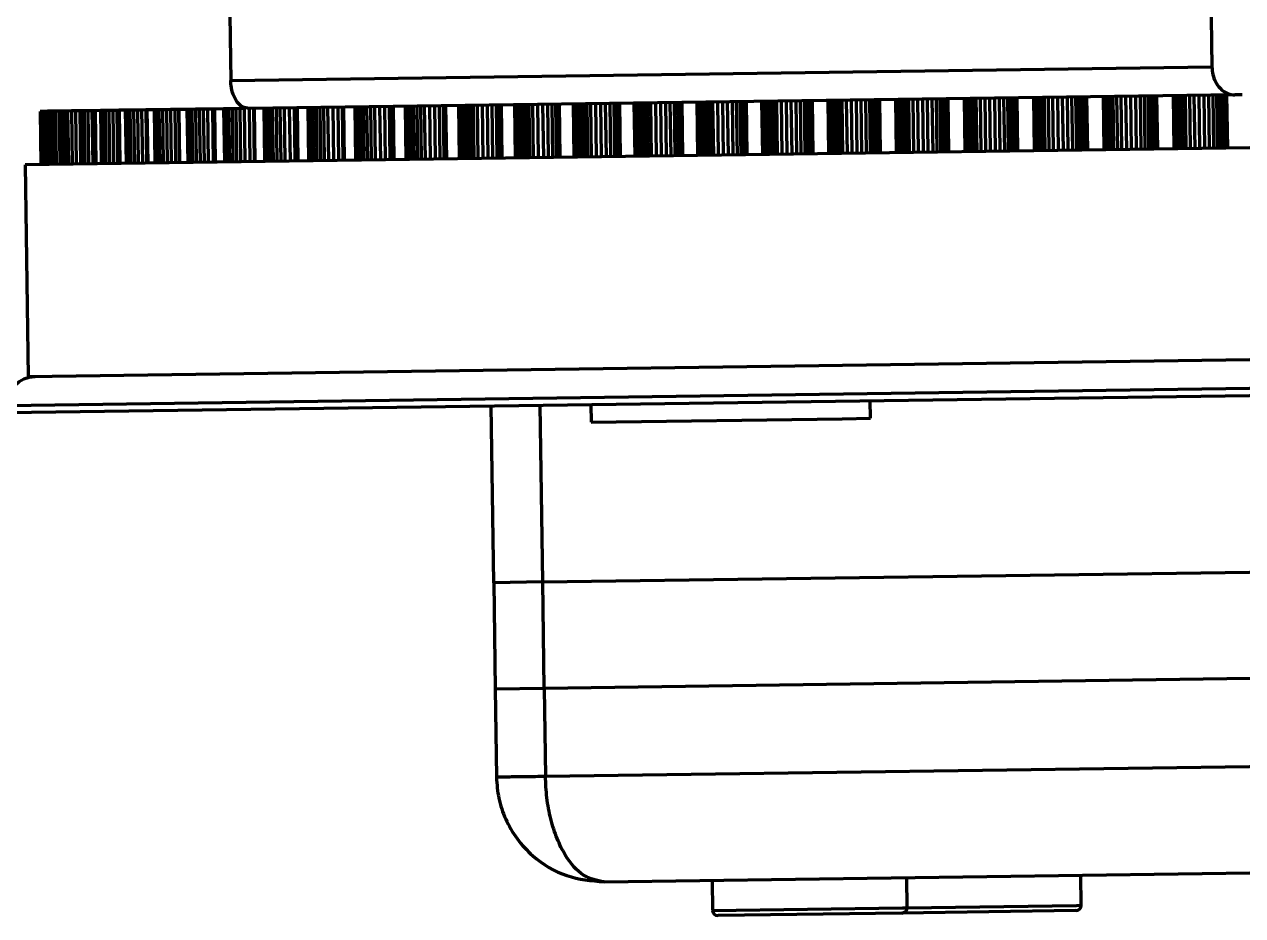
# Model space of a CAD drawing. Header units: millimetres. Extents: x -419 to 9215, y 1224 to 3301.
# Drawn here: x -152.71 to -118.26, y 2624.08 to 2649.28 of the extents above; entities that cross this region are included whole.
import ezdxf

# ---------------------------------------------------------------- set-up
doc = ezdxf.new("R2010")
doc.units = ezdxf.units.MM
doc.layers.add('Net 0.7', color=7, linetype='Continuous', lineweight=70)

msp = doc.modelspace()

# ---------------------------------------------------------------- linework, layer by layer
at = {"layer": 'Net 0.7', "color": 7, "linetype": 'Continuous', "lineweight": 70}
for p, q in [((-119.229, 2655.277), (-119.129, 2648.077)), ((-146.975, 2654.892), (-146.875, 2647.693)), ((-146.875, 2647.693), (-119.129, 2648.077)), ((-118.478, 2647.286), (-146.36, 2646.9)), ((-138.054, 2647.015), (-138.033, 2645.515)), ((-137.919, 2647.017), (-137.898, 2645.517)), ((-137.795, 2647.018), (-137.774, 2645.518)), ((-137.688, 2647.02), (-137.667, 2645.52)), ((-137.635, 2647.021), (-137.614, 2645.521)), ((-137.59, 2647.021), (-137.569, 2645.521)), ((-137.191, 2647.027), (-137.171, 2645.527)), ((-137.115, 2647.028), (-137.094, 2645.528)), ((-137.048, 2647.029), (-137.027, 2645.529)), ((-136.98, 2647.03), (-136.959, 2645.53)), ((-136.897, 2647.031), (-136.876, 2645.531)), ((-136.805, 2647.032), (-136.784, 2645.532)), ((-136.703, 2647.033), (-136.682, 2645.534)), ((-136.562, 2647.035), (-136.541, 2645.536)), ((-136.42, 2647.037), (-136.399, 2645.538)), ((-136.282, 2647.039), (-136.261, 2645.539)), ((-136.154, 2647.041), (-136.134, 2645.541)), ((-136.042, 2647.043), (-136.022, 2645.543)), ((-135.952, 2647.044), (-135.931, 2645.544)), ((-135.933, 2647.044), (-135.912, 2645.544)), ((-135.884, 2647.045), (-135.863, 2645.545)), ((-135.471, 2647.051), (-135.45, 2645.551)), ((-135.394, 2647.052), (-135.373, 2645.552)), ((-135.329, 2647.053), (-135.309, 2645.553)), ((-135.267, 2647.053), (-135.246, 2645.554)), ((-135.188, 2647.054), (-135.167, 2645.555)), ((-135.101, 2647.056), (-135.08, 2645.556)), ((-135.003, 2647.057), (-134.982, 2645.557)), ((-134.865, 2647.059), (-134.844, 2645.559)), ((-134.723, 2647.061), (-134.702, 2645.561)), ((-134.584, 2647.063), (-134.564, 2645.563)), ((-134.453, 2647.065), (-134.433, 2645.565)), ((-134.336, 2647.066), (-134.316, 2645.566)), ((-134.239, 2647.068), (-134.218, 2645.568)), ((-134.173, 2647.069), (-134.152, 2645.569)), ((-134.171, 2647.069), (-134.15, 2645.569)), ((-134.118, 2647.069), (-134.097, 2645.569)), ((-133.692, 2647.075), (-133.671, 2645.575)), ((-133.614, 2647.076), (-133.593, 2645.576)), ((-133.553, 2647.077), (-133.532, 2645.577)), ((-133.496, 2647.078), (-133.475, 2645.578)), ((-133.422, 2647.079), (-133.402, 2645.579)), ((-133.34, 2647.08), (-133.32, 2645.58)), ((-133.247, 2647.081), (-133.226, 2645.582)), ((-133.112, 2647.083), (-133.091, 2645.583)), ((-132.972, 2647.085), (-132.951, 2645.585)), ((-132.832, 2647.087), (-132.811, 2645.587)), ((-132.698, 2647.089), (-132.677, 2645.589)), ((-132.577, 2647.091), (-132.556, 2645.591)), ((-132.473, 2647.092), (-132.452, 2645.592)), ((-132.393, 2647.093), (-132.372, 2645.593)), ((-132.363, 2647.094), (-132.342, 2645.594)), ((-132.356, 2647.094), (-132.335, 2645.594)), ((-132.299, 2647.095), (-132.279, 2645.595)), ((-131.862, 2647.101), (-131.841, 2645.601)), ((-131.784, 2647.102), (-131.763, 2645.602)), ((-131.726, 2647.102), (-131.705, 2645.603)), ((-131.674, 2647.103), (-131.654, 2645.603)), ((-131.607, 2647.104), (-131.586, 2645.604)), ((-131.53, 2647.105), (-131.509, 2645.605)), ((-131.441, 2647.106), (-131.42, 2645.607)), ((-131.31, 2647.108), (-131.289, 2645.608)), ((-131.172, 2647.11), (-131.151, 2645.61)), ((-131.032, 2647.112), (-131.011, 2645.612)), ((-130.896, 2647.114), (-130.875, 2645.614)), ((-130.77, 2647.116), (-130.749, 2645.616)), ((-130.661, 2647.117), (-130.64, 2645.617)), ((-130.573, 2647.118), (-130.553, 2645.619)), ((-130.512, 2647.119), (-130.492, 2645.619)), ((-130.507, 2647.119), (-130.486, 2645.62)), ((-130.495, 2647.12), (-130.474, 2645.62)), ((-130.435, 2647.12), (-130.414, 2645.621)), ((-129.988, 2647.127), (-129.967, 2645.627)), ((-129.91, 2647.128), (-129.89, 2645.628)), ((-129.856, 2647.128), (-129.835, 2645.629)), ((-129.81, 2647.129), (-129.789, 2645.629)), ((-129.748, 2647.13), (-129.728, 2645.63)), ((-129.677, 2647.131), (-129.656, 2645.631)), ((-129.593, 2647.132), (-129.573, 2645.632)), ((-129.467, 2647.134), (-129.446, 2645.634)), ((-129.331, 2647.136), (-129.31, 2645.636)), ((-129.191, 2647.138), (-129.17, 2645.638)), ((-129.053, 2647.14), (-129.033, 2645.64)), ((-128.924, 2647.141), (-128.904, 2645.641)), ((-128.81, 2647.143), (-128.789, 2645.643)), ((-128.715, 2647.144), (-128.695, 2645.644)), ((-128.646, 2647.145), (-128.625, 2645.645)), ((-128.619, 2647.146), (-128.598, 2645.646)), ((-128.612, 2647.146), (-128.591, 2645.646)), ((-128.595, 2647.146), (-128.574, 2645.646)), ((-128.533, 2647.147), (-128.512, 2645.647)), ((-128.077, 2647.153), (-128.056, 2645.653)), ((-128, 2647.154), (-127.98, 2645.654)), ((-127.95, 2647.155), (-127.929, 2645.655)), ((-127.91, 2647.155), (-127.889, 2645.656)), ((-127.854, 2647.156), (-127.834, 2645.656)), ((-127.789, 2647.157), (-127.768, 2645.657)), ((-127.711, 2647.158), (-127.69, 2645.658)), ((-127.589, 2647.16), (-127.568, 2645.66)), ((-127.456, 2647.162), (-127.435, 2645.662)), ((-127.317, 2647.164), (-127.296, 2645.664)), ((-127.178, 2647.166), (-127.157, 2645.666)), ((-127.046, 2647.167), (-127.025, 2645.668)), ((-126.927, 2647.169), (-126.906, 2645.669)), ((-126.826, 2647.17), (-126.805, 2645.671)), ((-126.748, 2647.171), (-126.728, 2645.672)), ((-126.714, 2647.172), (-126.693, 2645.672)), ((-126.692, 2647.172), (-126.672, 2645.672)), ((-126.686, 2647.172), (-126.665, 2645.672)), ((-126.665, 2647.173), (-126.644, 2645.673)), ((-126.599, 2647.174), (-126.579, 2645.674)), ((-126.138, 2647.18), (-126.117, 2645.68)), ((-126.062, 2647.181), (-126.041, 2645.681)), ((-126.015, 2647.182), (-125.994, 2645.682)), ((-125.981, 2647.182), (-125.96, 2645.682)), ((-125.932, 2647.183), (-125.912, 2645.683)), ((-125.873, 2647.184), (-125.852, 2645.684)), ((-125.8, 2647.185), (-125.78, 2645.685)), ((-125.684, 2647.186), (-125.663, 2645.686)), ((-125.554, 2647.188), (-125.533, 2645.688)), ((-125.417, 2647.19), (-125.396, 2645.69)), ((-125.278, 2647.192), (-125.257, 2645.692)), ((-125.143, 2647.194), (-125.122, 2645.694)), ((-125.019, 2647.195), (-124.998, 2645.696)), ((-124.912, 2647.197), (-124.891, 2645.697)), ((-124.827, 2647.198), (-124.806, 2645.698)), ((-124.785, 2647.199), (-124.765, 2645.699)), ((-124.757, 2647.199), (-124.736, 2645.699)), ((-124.741, 2647.199), (-124.72, 2645.699)), ((-124.737, 2647.199), (-124.716, 2645.7)), ((-124.711, 2647.2), (-124.69, 2645.7)), ((-124.643, 2647.201), (-124.622, 2645.701)), ((-124.177, 2647.207), (-124.156, 2645.707)), ((-124.102, 2647.208), (-124.082, 2645.708)), ((-124.06, 2647.209), (-124.039, 2645.709)), ((-124.032, 2647.209), (-124.011, 2645.709)), ((-123.99, 2647.21), (-123.969, 2645.71)), ((-123.936, 2647.21), (-123.916, 2645.711)), ((-123.87, 2647.211), (-123.849, 2645.712)), ((-123.76, 2647.213), (-123.739, 2645.713)), ((-123.634, 2647.215), (-123.613, 2645.715)), ((-123.498, 2647.217), (-123.478, 2645.717)), ((-123.359, 2647.218), (-123.338, 2645.719)), ((-123.222, 2647.22), (-123.202, 2645.721)), ((-123.095, 2647.222), (-123.074, 2645.722)), ((-122.982, 2647.224), (-122.961, 2645.724)), ((-122.89, 2647.225), (-122.869, 2645.725)), ((-122.841, 2647.226), (-122.82, 2645.726)), ((-122.806, 2647.226), (-122.785, 2645.726)), ((-122.782, 2647.226), (-122.761, 2645.727)), ((-122.772, 2647.227), (-122.751, 2645.727)), ((-122.741, 2647.227), (-122.72, 2645.727)), ((-122.671, 2647.228), (-122.65, 2645.728)), ((-122.203, 2647.235), (-122.182, 2645.735)), ((-122.13, 2647.236), (-122.109, 2645.736)), ((-122.091, 2647.236), (-122.07, 2645.736)), ((-122.07, 2647.236), (-122.049, 2645.736)), ((-122.034, 2647.237), (-122.014, 2645.737)), ((-121.987, 2647.237), (-121.967, 2645.738)), ((-121.928, 2647.238), (-121.907, 2645.738)), ((-121.823, 2647.24), (-121.803, 2645.74)), ((-121.702, 2647.241), (-121.681, 2645.742)), ((-121.569, 2647.243), (-121.548, 2645.743)), ((-121.43, 2647.245), (-121.409, 2645.745)), ((-121.292, 2647.247), (-121.271, 2645.747)), ((-121.161, 2647.249), (-121.14, 2645.749)), ((-121.043, 2647.251), (-121.022, 2645.751)), ((-120.944, 2647.252), (-120.923, 2645.752)), ((-120.888, 2647.253), (-120.868, 2645.753)), ((-120.846, 2647.253), (-120.825, 2645.753)), ((-120.816, 2647.254), (-120.795, 2645.754)), ((-120.799, 2647.254), (-120.778, 2645.754)), ((-120.764, 2647.254), (-120.743, 2645.755)), ((-120.692, 2647.255), (-120.671, 2645.756)), ((-120.223, 2647.262), (-120.202, 2645.762)), ((-120.151, 2647.263), (-120.13, 2645.763)), ((-120.117, 2647.263), (-120.096, 2645.764)), ((-120.102, 2647.264), (-120.082, 2645.764)), ((-120.074, 2647.264), (-120.053, 2645.764)), ((-120.034, 2647.265), (-120.013, 2645.765)), ((-119.98, 2647.265), (-119.96, 2645.765)), ((-119.883, 2647.267), (-119.862, 2645.767)), ((-119.766, 2647.268), (-119.746, 2645.768)), ((-119.636, 2647.27), (-119.616, 2645.77)), ((-119.499, 2647.272), (-119.478, 2645.772)), ((-119.36, 2647.274), (-119.339, 2645.774)), ((-119.226, 2647.276), (-119.205, 2645.776)), ((-119.103, 2647.277), (-119.082, 2645.778)), ((-118.997, 2647.279), (-118.976, 2645.779)), ((-118.935, 2647.28), (-118.914, 2645.78)), ((-118.886, 2647.28), (-118.866, 2645.781)), ((-118.849, 2647.281), (-118.828, 2645.781)), ((-118.826, 2647.281), (-118.805, 2645.781)), ((-118.786, 2647.282), (-118.765, 2645.782)), ((-118.713, 2647.283), (-118.692, 2645.783)), ((-118.276, 2647.289), (-118.478, 2647.286)), ((-152.264, 2646.818), (-152.243, 2645.318)), ((-152.259, 2646.818), (-152.264, 2646.818)), ((-152.259, 2646.818), (-152.239, 2645.318)), ((-152.229, 2646.818), (-152.259, 2646.818)), ((-152.198, 2646.819), (-152.229, 2646.818)), ((-152.229, 2646.818), (-152.209, 2645.318)), ((-152.198, 2646.819), (-152.178, 2645.319)), ((-152.165, 2646.819), (-152.198, 2646.819)), ((-152.13, 2646.82), (-152.165, 2646.819)), ((-152.165, 2646.819), (-152.144, 2645.319)), ((-152.057, 2646.821), (-152.13, 2646.82)), ((-152.13, 2646.82), (-152.109, 2645.32)), ((-152.057, 2646.821), (-152.036, 2645.321)), ((-152.009, 2646.821), (-152.057, 2646.821)), ((-151.946, 2646.822), (-152.009, 2646.821)), ((-152.009, 2646.821), (-151.988, 2645.321)), ((-151.907, 2646.823), (-151.946, 2646.822)), ((-151.946, 2646.822), (-151.925, 2645.322)), ((-151.832, 2646.824), (-151.907, 2646.823)), ((-151.907, 2646.823), (-151.886, 2645.323)), ((-151.727, 2646.825), (-151.832, 2646.824)), ((-151.832, 2646.824), (-151.811, 2645.324)), ((-151.696, 2646.826), (-151.727, 2646.825)), ((-151.727, 2646.825), (-151.707, 2645.325)), ((-151.604, 2646.827), (-151.696, 2646.826)), ((-151.696, 2646.826), (-151.675, 2645.326)), ((-151.561, 2646.828), (-151.604, 2646.827)), ((-151.604, 2646.827), (-151.583, 2645.327)), ((-151.485, 2646.829), (-151.561, 2646.828)), ((-151.561, 2646.828), (-151.54, 2645.328)), ((-151.38, 2646.83), (-151.485, 2646.829)), ((-151.485, 2646.829), (-151.464, 2645.329)), ((-151.266, 2646.832), (-151.38, 2646.83)), ((-151.38, 2646.83), (-151.359, 2645.33)), ((-151.266, 2646.832), (-151.245, 2645.332)), ((-151.261, 2646.832), (-151.266, 2646.832)), ((-151.14, 2646.833), (-151.261, 2646.832)), ((-151.261, 2646.832), (-151.24, 2645.332)), ((-151.093, 2646.834), (-151.14, 2646.833)), ((-151.14, 2646.833), (-151.119, 2645.333)), ((-151.016, 2646.835), (-151.093, 2646.834)), ((-151.093, 2646.834), (-151.073, 2645.334)), ((-150.912, 2646.837), (-151.016, 2646.835)), ((-151.016, 2646.835), (-150.995, 2645.335)), ((-150.797, 2646.838), (-150.912, 2646.837)), ((-150.912, 2646.837), (-150.891, 2645.337)), ((-150.705, 2646.839), (-150.797, 2646.838)), ((-150.797, 2646.838), (-150.776, 2645.338)), ((-150.556, 2646.841), (-150.705, 2646.839)), ((-150.705, 2646.839), (-150.685, 2645.34)), ((-150.506, 2646.842), (-150.556, 2646.841)), ((-150.556, 2646.841), (-150.536, 2645.342)), ((-150.428, 2646.843), (-150.506, 2646.842)), ((-150.506, 2646.842), (-150.485, 2645.342)), ((-150.324, 2646.845), (-150.428, 2646.843)), ((-150.428, 2646.843), (-150.407, 2645.343)), ((-150.21, 2646.846), (-150.324, 2646.845)), ((-150.324, 2646.845), (-150.304, 2645.345)), ((-150.095, 2646.848), (-150.21, 2646.846)), ((-150.21, 2646.846), (-150.189, 2645.346)), ((-150.032, 2646.849), (-150.095, 2646.848)), ((-150.095, 2646.848), (-150.075, 2645.348)), ((-149.855, 2646.851), (-150.032, 2646.849)), ((-150.032, 2646.849), (-150.011, 2645.349)), ((-149.801, 2646.852), (-149.855, 2646.851)), ((-149.855, 2646.851), (-149.834, 2645.351)), ((-149.722, 2646.853), (-149.801, 2646.852)), ((-149.801, 2646.852), (-149.78, 2645.352)), ((-149.62, 2646.854), (-149.722, 2646.853)), ((-149.722, 2646.853), (-149.701, 2645.353)), ((-149.506, 2646.856), (-149.62, 2646.854)), ((-149.62, 2646.854), (-149.599, 2645.355)), ((-149.392, 2646.858), (-149.506, 2646.856)), ((-149.506, 2646.856), (-149.486, 2645.356)), ((-149.273, 2646.859), (-149.392, 2646.858)), ((-149.392, 2646.858), (-149.371, 2645.358)), ((-149.247, 2646.86), (-149.273, 2646.859)), ((-149.273, 2646.859), (-149.253, 2645.359)), ((-149.247, 2646.86), (-149.226, 2645.36)), ((-149.242, 2646.86), (-149.247, 2646.86)), ((-149.039, 2646.862), (-149.242, 2646.86)), ((-149.242, 2646.86), (-149.222, 2645.36)), ((-148.981, 2646.863), (-149.039, 2646.862)), ((-149.039, 2646.862), (-149.018, 2645.363)), ((-148.902, 2646.864), (-148.981, 2646.863)), ((-148.981, 2646.863), (-148.96, 2645.363)), ((-148.802, 2646.866), (-148.902, 2646.864)), ((-148.902, 2646.864), (-148.881, 2645.365)), ((-148.689, 2646.867), (-148.802, 2646.866)), ((-148.802, 2646.866), (-148.781, 2645.366)), ((-148.575, 2646.869), (-148.689, 2646.867)), ((-148.689, 2646.867), (-148.669, 2645.367)), ((-148.456, 2646.871), (-148.575, 2646.869)), ((-148.575, 2646.869), (-148.554, 2645.369)), ((-148.35, 2646.872), (-148.456, 2646.871)), ((-148.456, 2646.871), (-148.436, 2645.371)), ((-148.35, 2646.872), (-148.329, 2645.372)), ((-148.341, 2646.872), (-148.35, 2646.872)), ((-148.111, 2646.875), (-148.341, 2646.872)), ((-148.341, 2646.872), (-148.32, 2645.372)), ((-148.05, 2646.876), (-148.111, 2646.875)), ((-148.111, 2646.875), (-148.09, 2645.375)), ((-147.971, 2646.877), (-148.05, 2646.876)), ((-148.05, 2646.876), (-148.029, 2645.376)), ((-147.873, 2646.879), (-147.971, 2646.877)), ((-147.971, 2646.877), (-147.95, 2645.377)), ((-147.762, 2646.88), (-147.873, 2646.879)), ((-147.873, 2646.879), (-147.853, 2645.379)), ((-147.649, 2646.882), (-147.762, 2646.88)), ((-147.762, 2646.88), (-147.741, 2645.38)), ((-147.53, 2646.883), (-147.649, 2646.882)), ((-147.649, 2646.882), (-147.628, 2645.382)), ((-147.386, 2646.885), (-147.53, 2646.883)), ((-147.53, 2646.883), (-147.509, 2645.384)), ((-147.344, 2646.886), (-147.386, 2646.885)), ((-147.386, 2646.885), (-147.366, 2645.386)), ((-147.344, 2646.886), (-147.323, 2645.386)), ((-147.33, 2646.886), (-147.344, 2646.886)), ((-147.075, 2646.89), (-147.33, 2646.886)), ((-147.33, 2646.886), (-147.309, 2645.386)), ((-147.011, 2646.891), (-147.075, 2646.89)), ((-147.075, 2646.89), (-147.054, 2645.39)), ((-146.933, 2646.892), (-147.011, 2646.891)), ((-147.011, 2646.891), (-146.99, 2645.391)), ((-146.837, 2646.893), (-146.933, 2646.892)), ((-146.933, 2646.892), (-146.912, 2645.392)), ((-146.728, 2646.895), (-146.837, 2646.893)), ((-146.837, 2646.893), (-146.817, 2645.393)), ((-146.616, 2646.896), (-146.728, 2646.895)), ((-146.728, 2646.895), (-146.708, 2645.395)), ((-146.498, 2646.898), (-146.616, 2646.896)), ((-146.616, 2646.896), (-146.595, 2645.396)), ((-146.498, 2646.898), (-146.477, 2645.398)), ((-146.353, 2646.9), (-146.332, 2645.4)), ((-146.233, 2646.901), (-146.212, 2645.402)), ((-146.214, 2646.902), (-146.193, 2645.402)), ((-145.935, 2646.906), (-145.914, 2645.406)), ((-145.869, 2646.906), (-145.848, 2645.407)), ((-145.791, 2646.907), (-145.77, 2645.408)), ((-145.699, 2646.909), (-145.678, 2645.409)), ((-145.592, 2646.91), (-145.571, 2645.41)), ((-145.481, 2646.912), (-145.461, 2645.412)), ((-145.364, 2646.913), (-145.343, 2645.414)), ((-145.218, 2646.915), (-145.197, 2645.416)), ((-145.083, 2646.917), (-145.062, 2645.417)), ((-145.022, 2646.918), (-145.001, 2645.418)), ((-144.998, 2646.918), (-144.977, 2645.419)), ((-144.696, 2646.923), (-144.675, 2645.423)), ((-144.627, 2646.924), (-144.606, 2645.424)), ((-144.55, 2646.925), (-144.53, 2645.425)), ((-144.461, 2646.926), (-144.44, 2645.426)), ((-144.357, 2646.927), (-144.337, 2645.428)), ((-144.249, 2646.929), (-144.228, 2645.429)), ((-144.133, 2646.93), (-144.112, 2645.431)), ((-143.986, 2646.933), (-143.965, 2645.433)), ((-143.849, 2646.934), (-143.828, 2645.435)), ((-143.726, 2646.936), (-143.705, 2645.436)), ((-143.714, 2646.936), (-143.694, 2645.436)), ((-143.686, 2646.937), (-143.665, 2645.437)), ((-143.362, 2646.941), (-143.341, 2645.441)), ((-143.291, 2646.942), (-143.27, 2645.442)), ((-143.216, 2646.943), (-143.195, 2645.443)), ((-143.13, 2646.944), (-143.109, 2645.445)), ((-143.03, 2646.946), (-143.009, 2645.446)), ((-142.924, 2646.947), (-142.903, 2645.447)), ((-142.81, 2646.949), (-142.789, 2645.449)), ((-142.663, 2646.951), (-142.642, 2645.451)), ((-142.524, 2646.953), (-142.503, 2645.453)), ((-142.397, 2646.955), (-142.376, 2645.455)), ((-142.316, 2646.956), (-142.296, 2645.456)), ((-142.284, 2646.956), (-142.263, 2645.456)), ((-141.939, 2646.961), (-141.918, 2645.461)), ((-141.866, 2646.962), (-141.845, 2645.462)), ((-141.792, 2646.963), (-141.772, 2645.463)), ((-141.711, 2646.964), (-141.69, 2645.464)), ((-141.614, 2646.965), (-141.593, 2645.466)), ((-141.511, 2646.967), (-141.49, 2645.467)), ((-141.4, 2646.968), (-141.379, 2645.469)), ((-141.253, 2646.97), (-141.232, 2645.471)), ((-141.112, 2646.972), (-141.092, 2645.473)), ((-140.982, 2646.974), (-140.961, 2645.474)), ((-140.867, 2646.976), (-140.846, 2645.476)), ((-140.833, 2646.976), (-140.812, 2645.476)), ((-140.796, 2646.977), (-140.775, 2645.477)), ((-140.432, 2646.982), (-140.411, 2645.482)), ((-140.358, 2646.983), (-140.337, 2645.483)), ((-140.286, 2646.984), (-140.265, 2645.484)), ((-140.209, 2646.985), (-140.188, 2645.485)), ((-140.116, 2646.986), (-140.095, 2645.486)), ((-140.016, 2646.988), (-139.996, 2645.488)), ((-139.908, 2646.989), (-139.887, 2645.489)), ((-139.762, 2646.991), (-139.741, 2645.491)), ((-139.621, 2646.993), (-139.6, 2645.493)), ((-139.487, 2646.995), (-139.467, 2645.495)), ((-139.368, 2646.997), (-139.347, 2645.497)), ((-139.271, 2646.998), (-139.25, 2645.498)), ((-139.23, 2646.998), (-139.209, 2645.499)), ((-138.847, 2647.004), (-138.827, 2645.504)), ((-138.772, 2647.005), (-138.751, 2645.505)), ((-138.702, 2647.006), (-138.682, 2645.506)), ((-138.63, 2647.007), (-138.609, 2645.507)), ((-138.541, 2647.008), (-138.521, 2645.508)), ((-138.446, 2647.009), (-138.425, 2645.509)), ((-138.34, 2647.011), (-138.319, 2645.511)), ((-138.196, 2647.013), (-138.176, 2645.513)), ((-88.76, 2646.198), (-152.682, 2645.312)), ((-152.682, 2645.312), (-152.599, 2639.312)), ((-88.677, 2640.199), (-152.599, 2639.312)), ((-153.196, 2638.304), (-88.052, 2639.207)), ((-139.436, 2633.494), (-139.505, 2638.494)), ((-138.051, 2633.514), (-138.12, 2638.513)), ((-136.687, 2638.533), (-136.68, 2638.033)), ((-128.781, 2638.142), (-128.788, 2638.642)), ((-136.68, 2638.033), (-129.588, 2638.131)), ((-129.588, 2638.131), (-128.781, 2638.142)), ((-138.051, 2633.514), (-112.279, 2633.871)), ((-138.051, 2633.514), (-139.436, 2633.494)), ((-139.436, 2633.494), (-139.395, 2630.495)), ((-138.009, 2630.514), (-138.051, 2633.514)), ((-138.009, 2630.514), (-112.238, 2630.871)), ((-139.395, 2630.495), (-138.009, 2630.514)), ((-139.395, 2630.495), (-139.36, 2627.995)), ((-138.009, 2630.514), (-137.975, 2628.014)), ((-112.203, 2628.371), (-137.975, 2628.014)), ((-136.314, 2625.037), (-111.936, 2625.375)), ((-133.257, 2625.079), (-133.246, 2624.229)), ((-127.746, 2624.305), (-127.758, 2625.155)), ((-122.828, 2624.374), (-122.84, 2625.224)), ((-127.894, 2624.153), (-133.094, 2624.081)), ((-122.976, 2624.222), (-127.894, 2624.153))]:
    msp.add_line(p, q, dxfattribs=at)
at = {"layer": 'Net 0.7', "color": 8, "linetype": 'Continuous', "lineweight": 70}
for p, q in [((-153.199, 2638.504), (-88.055, 2639.407)), ((-133.246, 2624.229), (-127.879, 2624.304)), ((-127.879, 2624.304), (-127.746, 2624.305)), ((-127.746, 2624.305), (-122.961, 2624.372)), ((-122.961, 2624.372), (-122.828, 2624.374))]:
    msp.add_line(p, q, dxfattribs=at)
at = {"layer": 'Net 0.7', "color": 7, "linetype": 'Continuous', "lineweight": 70}
for centre, radius, start, end in [((-152.399, 2638.515), 0.8, 90.7943, 180.7943), ((-127.896, 2624.303), 0.15, 270.7943, 0.7943), ((-122.978, 2624.372), 0.15, 270.7943, 0.7943), ((-133.096, 2624.231), 0.15, 180.7943, 270.7943)]:
    msp.add_arc(centre, radius, start, end, dxfattribs=at)
for points, knots in [([(-119.129, 2648.077), (-119.123, 2648.003), (-119.111, 2647.854), (-119.028, 2647.638), (-118.887, 2647.44), (-118.692, 2647.307), (-118.546, 2647.293), (-118.478, 2647.286)], [0, 0, 0, 0, 0.15278, 0.305015, 0.50731, 0.770181, 1, 1, 1, 1]), ([(-146.36, 2646.9), (-146.418, 2646.908), (-146.536, 2646.925), (-146.693, 2647.07), (-146.81, 2647.283), (-146.866, 2647.506), (-146.873, 2647.644), (-146.875, 2647.693)], [0, 0, 0, 0, 0.226201, 0.452566, 0.674027, 0.886717, 1, 1, 1, 1]), ([(-139.36, 2627.995), (-139.345, 2627.795), (-139.316, 2627.388), (-139.114, 2626.796), (-138.792, 2626.239), (-138.241, 2625.645), (-137.402, 2625.134), (-136.672, 2625.069), (-136.314, 2625.037)], [0, 0, 0, 0, 0.125817, 0.255997, 0.390822, 0.530544, 0.769802, 1, 1, 1, 1]), ([(-136.314, 2625.037), (-136.512, 2625.073), (-136.909, 2625.145), (-137.36, 2625.664), (-137.655, 2626.252), (-137.831, 2626.801), (-137.946, 2627.4), (-137.965, 2627.811), (-137.975, 2628.014)], [0, 0, 0, 0, 0.2352, 0.473439, 0.605146, 0.741108, 0.872629, 1, 1, 1, 1])]:
    msp.add_open_spline(points, degree=3, knots=knots, dxfattribs=at)
msp.add_open_spline([(-137.975, 2628.014), (-138.169, 2628.011), (-138.558, 2628.006), (-139.003, 2628), (-139.305, 2627.996), (-139.341, 2627.995), (-139.36, 2627.995)], degree=3, dxfattribs=at)

doc.saveas('drawing.dxf')
